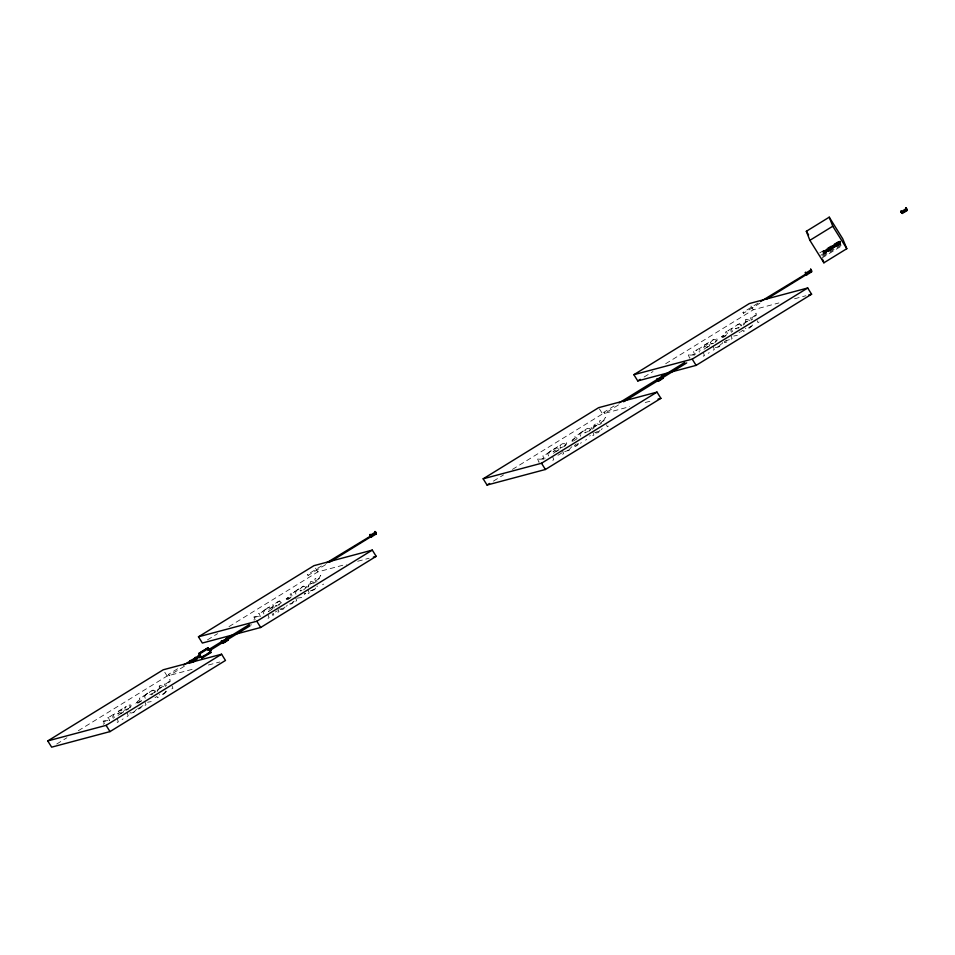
<?xml version="1.0" encoding="UTF-8"?>
<svg xmlns="http://www.w3.org/2000/svg" width="955" height="955" viewBox="0 0 955 955"><rect width="100%" height="100%" fill="white"/><g stroke="black" fill="none" stroke-linecap="round" stroke-linejoin="round"><path stroke-width="0.72" stroke-dasharray="4.78 3.58" d="M279.624 608.681C281.248 611.582 286.44 607.499 287.228 605.112M594.583 432.054C596.207 434.955 601.387 430.872 602.187 428.485M834.133 245.077L835.601 243.895L834.145 245.089M834.694 245.972L835.303 245.483M833.942 246.306L831.316 248.109L833.834 246.533L833.238 245.34L832.247 245.757L833.99 247.703L832.724 245.507M165.716 691.086C165.31 692.924 161.335 695.932 160.237 693.616M570.887 447.597L569.18 449.817L565.861 450.975M829.37 247.62L828.367 248.575L829.489 250.401L828.391 248.264L830.241 246.999L831.005 248.431L828.379 249.255L828.725 249.9M280.794 602.736C280.865 599.776 276.329 602.426 275.888 604.157C272.402 604.622 283.814 597.006 281.427 602.963M840.149 241.173C837.416 241.281 839.099 245.34 840.782 243.525M828.391 248.264L829.967 247.441M828.343 248.634L830.241 246.999M828.94 249.553L830.528 248.348M294.152 601.149L292.158 603.524L288.744 604.921M136.529 709.231L133.891 712.311L129.796 713.886M293.125 601.65L291.502 603.512L289.496 604.014M593.7 428.497L594.237 426.981L597.508 424.963L598.737 425.393M744.411 324.378L744.948 322.862L748.219 320.844L750.546 320.594L746.309 319.28L745.187 319.961L743.229 325.106M592.518 429.225L594.488 424.08L595.598 423.399L599.836 424.712M721.538 343.812L718.781 346.379L716.334 346.689M137.914 708.049L138.045 709.04L139.74 708.634L143.441 705.268L138.869 708.24L139.681 706.927M823.998 252.168L823.819 252.86L823.055 251.428L824.571 250.497L826.015 252.621C824.284 254.161 822.959 252.025 825.454 251.726L822.864 252.657L823.64 254.09L823.246 252.49L825.466 251.368L823.341 252.729L823.902 253.624L825.645 252.371L824.631 252.812M166.588 691.181C165.155 693.223 161.681 696.326 159.234 694.691M740.722 325.858C742.071 322.384 736.401 324.712 736.078 326.777C732.473 326.98 744.816 319.603 741.343 325.93M752.707 324.951C751.37 326.932 747.347 330.478 745.294 328.21M832.915 247.19L831.721 247.667L833.572 246.593L832.915 247.19L831.972 245.924L831.16 246.76L832.903 245.578L830.802 246.891L833.238 245.34M725.072 341.401C736.353 335.933 722.565 345.961 724.415 341.365M577.715 444.015C577.5 445.161 573.561 447.298 574.552 445.293M839.505 241.579C842.62 246.08 836.21 243.083 840.424 241.89M834.479 245.889L836.162 244.79L834.348 246.223L836.293 244.981L834.957 245.996M836.687 243.418L837.595 242.857M837.249 244.325L838.156 243.752M826.015 252.621C819.08 250.544 835.804 246.283 824.499 252.144M834.133 246.378C838.884 243.812 831.745 245.889 834.694 247.273L832.939 245.423M836.687 245.387L835.935 244.158L837.726 242.857L838.466 242.594L839.517 244.229M834.694 247.273L836.819 245.972L835.553 243.883M837.225 244.48L837.034 244.003C834.622 245.495 840.83 241.149 836.496 245.053L839.027 243.489L837.774 243.597L837.213 242.701L835.935 244.158M828.212 248.909L824.559 250.855L825.621 252.454M828.773 249.804L824.845 251.643M834.288 247.524L835.183 246.306L834.097 244.647M154.388 692.339C156.477 688.734 150.269 690.68 149.959 693.008C146.294 692.864 159.497 685.929 154.901 692.506M280.519 603.238L277.977 605.16M833.775 245.244L834.407 246.223M751.37 325.918L748.493 327.995M833.822 244.898L834.957 246.915M130.119 707.774C134.715 701.185 121.524 708.121 125.177 708.276C125.535 705.602 132.184 704.229 129.355 707.87M154.137 692.602L149.267 694.918L150.293 695.073M564.178 446.26C568.309 442.834 561.289 442.702 560.585 446.164C556.693 445.806 572.045 438.393 564.68 446.379M588.949 430.992C593.091 427.565 586.072 427.434 585.367 430.896C581.464 430.538 596.827 423.125 589.462 431.111M839.755 243.036L838.991 243.155L840.376 242.415L838.645 243.394L840.71 242.081M829.931 248.515L829.346 248.921L831.005 248.431M714.865 342.63L717.205 340.195L716.763 338.583L712.967 339.753L710.234 342.57L711.296 342.045C712.561 337.807 719.402 339.574 714.209 342.606M128.758 708.371L124.484 710.186L125.523 710.341M725.8 340.696L726.564 340.183M575.089 444.815L576.354 443.991M824.869 252.956L824.666 252.86M840.364 242.021L838.609 243.143M278.848 605.124L279.445 604.742M303.63 589.868L306.412 587.373L306.364 585.546L302.842 586.298L299.607 589.426L300.658 588.889C302.341 584.233 308.847 586.955 303.153 589.701M128.137 709.243L128.734 708.861M824.69 253.171L823.52 251.499C825.98 249.685 823.64 250.783 825.574 252.896M824.081 252.192L824.714 251.702L824.105 251.965M829.37 247.894L828.713 248.407L829.394 248.109M829.931 248.789C828.272 249.84 831.101 248.945 829.227 247.62M839.696 241.531L838.92 242.128L840.627 241.269M819.808 252.848L839.087 240.97M823.258 251.965L823.437 251.261M828.486 251.105C826.493 247.297 828.343 252.777 828.272 250.568M830.158 248.169L831.28 249.386L828.964 250.986L828.94 250.15M831.554 247.584L832.951 246.712M839.254 242.773L840.651 241.913L840.09 241.018L838.669 241.806L839.994 244.003M831.578 247.643L832.975 246.772M830.504 247.954L828.403 250.091M820.763 255.319L840.054 243.441M832.139 248.539L833.512 247.608M824.654 250.532L826.362 252.407L825.681 250.473L826.684 252.216M831.101 247.584L832.235 248.789L831.065 246.581M836.592 243.549L837.786 245.375L837.953 244.683M822.53 255.474L841.821 243.597M822.888 256.394L842.167 244.516M325.715 564.596L308.119 575.399L307.582 574.516L321.381 566.005M822.016 257.981L842.501 245.363M207.426 639.91L217.573 633.654M228.997 626.623L317.836 571.902L346.307 564.31M758.055 303.117L742.99 312.392L743.503 313.228L759.87 303.26M644.112 377.01L652.993 371.543M665.683 363.724L753.256 309.79L778.874 302.95M271.96 609.302L268.451 611.463L273.106 608.132L272.688 607.058L268.367 609.72L272.545 606.688L272.163 605.709L267.4 608.18L273.058 604.706L274.288 607.869M184.375 666.232L169.202 675.531L168.498 674.373L179.862 667.366M56.715 744.029L66.874 737.773M78.298 730.742L167.137 676.021L192.743 669.192M275.291 612.024L277.32 610.77M268.057 618.327L269.083 617.694L267.997 614.901M277.905 612.262L278.944 611.63L277.702 608.454M295.775 601.256L296.707 600.683L295.74 598.176M308.19 593.616L309.217 592.971L307.988 589.808M322.587 584.735L323.626 584.102M618.53 404.896L604.611 413.42L603.906 412.262L614.005 406.03M493.401 481.129L503.548 474.874M512.441 469.406L602.545 413.909L629.584 406.699M741.092 331.445L743.097 330.203L743.599 331.492L744.637 330.86L743.396 327.684M708.216 353.29L709.255 352.658M731.184 339.144L732.127 338.559L731.148 336.065M737.332 335.36L733.715 336.029M759.034 321.99L758.007 322.623L757.279 320.761M154.973 697.675L156.978 696.446L157.48 697.735L158.518 697.09L157.277 693.927M574.11 440.565L577.083 438.739L575.853 435.564L574.815 436.196L575.34 437.557L570.827 441.449L573.322 441.031M122.097 719.521L123.123 718.888M145.065 705.375L146.008 704.802L145.029 702.295M151.212 701.591L147.595 702.259M171.888 688.853L172.915 688.221L172.091 686.108M562.029 452.777L557.959 455.284L558.544 456.776L557.505 457.409M552.754 460.334L553.793 459.701L552.706 456.908M562.614 454.27L563.641 453.625L562.411 450.462M580.473 443.263L581.416 442.678M585.582 440.112L586.621 439.479M608.335 426.109L607.296 426.742L606.568 424.88M840.352 243.119C837.881 244.504 841.355 243.477 839.958 242.128M839.564 241.913L838.645 242.379M835.47 245.375L834.742 245.674L835.398 245.328M305.672 593.556L304.251 594.356M589.605 436.017L590.381 435.564M137.914 703.143L141.674 700.851L140.433 697.675L139.394 698.32L139.931 699.669L135.765 702.57L135.956 703.847M738.991 327.338L735.386 328.687L736.412 328.842M739.039 327.756L737.893 328.377M588.28 431.457L584.687 432.806L587.182 432.496M563.498 446.725L559.905 448.074L563.557 447.131M152.919 693.987L151.236 694.834M305.516 593.198L304.299 593.831M740.316 331.898L739.11 332.471M713.672 343.358L710.604 343.955L713.779 342.845M127.552 709.589L125.965 710.245M577.835 443.657C580.58 442.75 574.206 448.719 573.107 446.343M824.559 250.855L824.977 250.282M834.98 245.901L833.978 244.743M573.048 440.721L571.938 440.542L575.483 437.915L575.913 439.014M835.255 243.955L836.091 245.232M277.165 605.971L275.195 606.067L276.926 605.482M827.567 250.425L825.8 251.511L827.555 250.294M826.517 251.786L828.128 251.32M826.517 251.654L828.116 251.189L826.97 249.016M794.524 298.784L805.913 295.74M645.234 402.521L652.349 400.623M357.683 561.277L369.072 558.233M208.405 665.014L219.781 661.982M302.019 590.154L299.977 590.799L301.004 590.954M825.12 250.234L826.362 252.407M837.213 242.701L838.466 242.594M836.819 245.972L835.577 246.068L834.586 244.313M827.913 250.067L826.994 250.628L826.338 249.864L827.472 249.16L828.033 250.067M311.724 590.405L315.198 588.805L316.368 586.657M694.703 354.997L689.558 355.057L690.537 357.564L689.606 358.137L688.364 354.974L694.548 354.269L693.569 351.762L694.512 351.189L695.741 354.353M544.004 459.116L538.859 459.176L539.826 461.683L538.895 462.256L537.653 459.092L543.837 458.388L542.858 455.881L543.801 455.308L545.03 458.472M297.017 598.164L301.911 597.472L301.088 595.359M831.423 247.942L830.838 246.832M315.138 582.705L310.9 581.392L309.778 582.084L307.808 587.218L309.527 584.973L312.798 582.956L314.04 583.386M564.692 451.596L569.311 450.199L571.89 446.642M310.232 590.954L314.852 589.557L317.442 586M595.872 432.173L599.43 431.183L601.077 428.664M280.913 608.801L284.471 607.81L286.118 605.291M715.223 347.31C718.029 348.277 722.183 345.412 722.601 342.523M603.906 412.25L604.611 413.42M307.582 574.504L308.119 575.399M250.879 624.295L251.296 625.012M168.498 674.361L169.202 675.531M839.612 242.331L840.603 243.644M839.182 241.77L840.388 243.776M838.944 241.937L840.185 243.895M838.621 242.2L839.827 244.098M838.084 242.833L838.824 244.074M837.726 242.857L838.287 243.752M836.831 242.94L838.144 245.149M836.341 243.907L836.902 244.802M835.124 244.014L836.437 246.199M834.957 244.098L835.709 245.531M834.789 244.194L836.079 246.223M834.407 244.432L835.362 245.757M834.24 244.54L835.148 245.889M833.106 245.363L833.834 246.533M832.497 245.614L833.99 247.703M832.712 246.127L833.536 247.679M832.187 246.474L832.748 247.369M831.793 246.032L832.581 247.476M831.614 246.151L832.402 247.572M831.459 246.259L832.247 247.655M831.172 246.474L832.08 247.739M830.969 246.665L832.235 248.789M830.719 248.479L831.28 249.386M828.952 247.799L829.513 248.694M829.179 248.312L829.74 249.207M828.737 247.942L829.537 249.327M828.582 248.073L829.37 249.41M828.379 249.255L829.286 250.795M827.83 249.148L828.964 250.986M826.576 249.255L827.137 250.15M826.087 250.222L826.648 251.117M824.81 250.365L825.514 251.583M824.308 251.046L825.335 252.812M824.141 251.129L825.168 253.003M824.07 251.917L824.881 253.087M823.616 251.738L824.511 253.254M823.055 251.428L823.819 252.86M822.864 252.657L823.64 254.09M750.917 306.042L753.256 309.79M599.43 408.919L602.545 413.909M315.508 568.153L317.836 571.902M164.797 672.272L167.137 676.021M130.047 712.657C131.766 714.053 135.956 711.296 135.24 709.111M743.014 312.44L743.551 313.3M732.509 331.707L731.423 328.914C740.149 323.077 721.359 334.656 730.384 329.547L731.482 332.34M713.122 346.343L714.352 349.506L713.313 350.151L712.728 348.659M703.405 352.789L704.504 355.582L703.465 356.215L702.737 354.353M700.087 350.533L699.358 348.659C708.073 342.833 689.283 354.412 698.32 349.303L699.406 352.097M601.722 423.554L601.22 422.277L605.577 419.448L605.41 417.359L603.465 420.713L601.089 421.931L600.48 420.391L599.454 421.024L600.683 424.199M592.697 431.803L593.926 434.979L592.888 435.611L592.387 434.322M317.012 581.559L316.511 580.282L320.868 577.441L320.701 575.352L318.755 578.706L316.38 579.924L315.783 578.384L314.744 579.028L315.974 582.192M273.249 613.277L273.834 614.769L272.796 615.402L271.972 613.289M255.128 619.676L254.149 617.169L260.333 616.464L259.091 613.301L258.16 613.874L259.127 616.393L252.956 617.085L254.185 620.249M126.991 712.573L128.233 715.749L127.194 716.381L126.609 714.889M117.286 719.02L118.384 721.813L117.346 722.446L116.617 720.583M114.325 717.694L113.239 714.901C121.954 709.064 103.164 720.643 112.201 715.534L113.287 718.327M104.417 723.795L103.438 721.288L109.622 720.583L108.381 717.42L107.449 717.993L108.428 720.512L102.245 721.204L103.474 724.367M169.369 681.249L165.669 684.043L165.072 682.503L164.033 683.135L165.275 686.311L166.301 685.678L165.812 684.401L170.157 681.56L170.002 679.471L168.963 680.103L169.369 681.249M755.489 315.019L751.788 317.812L751.191 316.272L750.153 316.905L751.394 320.08L752.433 319.436L751.931 318.158L756.288 315.329L756.121 313.24L755.083 313.873L755.489 315.019M839.481 242.988L839.541 242.916M159.783 686.168L159.007 688.555L161.658 686.92L159.783 686.168M310.494 582.049L309.718 584.436L312.369 582.801L310.494 582.049M595.192 424.056L594.428 426.443L597.078 424.808L595.192 424.056M745.903 319.937L745.127 322.324L747.789 320.689L745.903 319.937M286.214 598.845C286.584 601.578 291.382 596.744 292.373 596.732L291.144 593.556L290.105 594.201L290.63 595.55L286.214 598.845M721.622 336.733C721.992 339.467 726.791 334.632 727.794 334.62L726.552 331.445L725.525 332.077L726.051 333.438L721.622 336.733M158.828 689.092L157.109 691.336L159.067 686.203L160.189 685.511L164.427 686.824L162.099 687.075L158.828 689.092M136.661 702.391L137.293 702.987L140.492 701.125L140.063 700.027L136.661 702.391M287.36 598.272L287.992 598.869L291.203 597.006L290.774 595.908L287.36 598.272M722.78 336.16L723.413 336.757L726.612 334.895L726.194 333.796L722.78 336.16M835.41 246.247L835.04 246.796L835.494 246.259M833.226 246.271L833.082 247.035L833.226 246.271M266.373 608.812L260.321 613.014L262.912 611.415L263.998 614.208L265.036 613.576L263.938 610.782L266.373 608.812M298.449 589.068L292.385 593.258L294.976 591.658L296.062 594.452L297.101 593.819L296.014 591.026L298.449 589.068M708.467 342.582L702.808 346.068L707.583 343.597L707.953 344.564L703.632 347.238L708.097 344.946L708.526 346.02L703.871 349.351L709.708 345.758L708.467 342.582M122.347 708.813L116.689 712.299L121.464 709.828L121.834 710.807L117.656 713.839L121.977 711.177L122.407 712.251L117.74 715.582L123.589 711.988L122.347 708.813M147.739 693.187L141.674 697.377L144.265 695.777L145.363 698.571L146.39 697.938L145.303 695.145L147.739 693.187M551.083 450.82L545.019 455.01L547.609 453.422L548.707 456.215L549.734 455.583L548.648 452.777L551.083 450.82M557.756 446.701L552.109 450.187L556.872 447.716L557.254 448.683L553.064 451.727L557.398 449.065L557.816 450.139L553.16 453.47L558.997 449.877L557.756 446.701M583.147 431.063L577.095 435.265L579.685 433.666L580.771 436.459L581.81 435.826L580.712 433.033L583.147 431.063"/><path stroke-width="1.43" d="M193.555 661.552L194.45 660.979M225.881 641.318L224.974 641.856L225.81 641.283M808.801 273.369L809.386 272.855M202.961 656.682L202.293 657.589L204.179 656.419M660.49 379.589L661.218 379.171M208.035 653.554L206.805 654.318M208.297 653.387L206.531 654.485M223.936 642.023L225.38 641.283M903.036 212.225L904.134 211.437M806.342 231.289L829.238 217.179L842.704 238.75L846.799 248.694L823.89 262.804L809.876 240.338L806.342 231.289L808.587 234.882M809.876 240.338L832.772 226.228L829.238 217.179M198.461 636.806L313.944 565.67L372.295 550.104L376.186 556.335L260.691 627.483L202.353 643.037L198.461 636.806L256.8 621.239L372.295 550.104M370.206 535.385L369.764 534.645L370.552 534.931M375.243 532.293L374.814 531.541L375.601 531.828M370.409 534.669L369.764 534.645M375.136 532.114L375.446 531.577M326.407 562.913L370.504 536.113L370.886 536.758L329.475 562.28M370.982 535.958L375.554 533.141L375.208 532.233L370.624 535.051L370.982 535.958L371.543 536.853L376.115 534.036L375.601 532.866M375.363 532.484L376.043 533.535M370.671 536.125L371.34 536.185M633.869 374.694L749.365 303.547L807.715 287.992L811.595 294.224L696.111 365.371L637.761 380.926L633.869 374.694L692.22 359.128L807.715 287.992M900.768 211.652L900.971 210.948L901.413 211.688M905.997 208.87L906.02 207.844L905.746 208.441M906.247 209.312L905.937 208.799L901.377 211.64L902.284 213.443L906.868 210.613L905.674 208.357M901.723 212.547L907.25 209.825L906.235 209.264M901.592 212.965L902.212 212.917L901.054 212.153M766.137 299.393L806.295 274.658L805.184 272.533L805.972 272.82M810.652 270.181L810.676 269.143L811.237 270.086M902.809 212.559L905.877 210.219M805.519 273.094L805.829 272.557M760.562 301.565L805.913 273.99M47.75 740.925L163.245 669.777L221.584 654.223L225.476 660.454L109.992 731.602L51.642 747.156L47.75 740.925L106.1 725.358L221.584 654.223M806.39 273.846L810.974 271.017L810.616 270.122L806.032 272.939L806.39 273.846L806.951 274.742L811.535 271.924L810.914 270.611M806.724 273.99L806.414 274.503L806.438 273.572M811.452 271.411L811.117 270.922M637.761 380.926L640.304 379.362M208.333 653.292L210.625 651.871L208.059 647.729L198.891 653.363L201.732 658.222L210.9 652.587L210.578 651.764L208.286 653.172M208.095 647.836L198.938 653.471L201.732 658.222M483.158 478.813L598.654 407.666L657.004 392.111L660.896 398.342L545.401 469.49L487.05 485.045L483.158 478.813L541.509 463.247L657.004 392.111M199.213 654.175L208.369 648.541L208.059 647.729M221.87 641.772L221.429 641.02L222.217 641.306M226.908 638.668L226.466 637.928L227.254 638.215M190.427 661.457L189.997 660.717L190.63 660.741M192.91 662.221L196.336 660.108L195.035 657.613L195.823 657.9M222.073 641.056L221.429 641.02M226.801 638.489L227.111 637.952M183.647 665.038L200.061 654.927M207.629 650.26L249.303 624.594M227.266 639.253L227.779 640.411L223.195 643.24L222.288 641.438L226.86 638.609L227.326 639.361M191.203 662.03L190.845 661.123L195.429 658.305L196.718 659.308L195.823 658.938M189.424 663.116L199.523 656.897M209.634 650.677L226.789 640.017L223.721 642.357M227.302 639.79L250.031 625.788M193.698 660.609L195.99 659.201M225.869 640.984L226.753 640.339M191.525 662.161L191.68 662.412M222.109 642.166L223.124 642.715L222.264 641.402M227.362 639.408L227.827 639.134M204.847 655.297L201.421 657.41L204.895 655.405M208.691 653.65L209.802 652.468M657.171 379.481L657.303 378.622L657.637 379.195M662.316 376.557L661.887 375.816L662.675 376.103M619.055 402.926L684.711 362.482M663.415 377.273L663.116 377.786L662.281 376.497L662.627 377.404L658.055 380.221L657.697 379.326L662.281 376.497L662.734 377.249M487.05 485.045L489.593 483.481M623.579 401.78L660.192 379.231M662.722 377.679L686.705 362.9M657.685 380.579L658.377 380.365M657.303 378.622L658.616 381.129L663.188 378.299L662.842 377.392M904.719 211.556L904.063 212.022L904.898 211.485M905.841 210.542L904.934 211.127M808.754 294.988L811.595 294.224M658.043 399.106L660.896 398.342M373.345 557.099L376.186 556.335M907.202 209.79L906.808 209.169M811.869 271.089L811.475 270.468M806.414 274.527L805.972 273.858M658.532 380.627L658.091 379.947M370.886 536.77L370.146 535.313M228.161 639.635L227.72 638.967M223.076 642.679L222.682 642.07M196.718 659.332L195.489 657.327M191.227 662.71L190.666 661.851M902.284 213.443L901.377 211.64L902.165 212.893M227.66 639.874L222.634 642.333L223.195 643.24M222.622 642.966L222.217 642.345M805.638 272.247L806.569 274.073M657.947 380.735L657.518 380.042M376.377 533.093L375.936 532.401M375.912 533.368L375.339 532.472M806.068 274.3L805.793 273.858M806.593 273.834L806.02 272.915L806.951 274.742M657.673 379.29L658.616 381.129M222.419 641.664L222.849 642.333L221.882 640.745M209.312 649.818C208.214 648.254 211.043 652.707 209.599 650.283M200.132 655.428L200.789 656.515M191.239 661.755L190.57 660.657M906.868 209.276L906.14 208.083M657.971 379.768L658.222 380.448M370.23 534.358L371.077 535.791M227.779 639.074L227.302 638.31M210.828 649.197C209.431 647.084 212.428 651.943 210.971 649.436M906.868 210.613L905.949 208.811M832.772 226.228L846.799 248.694M810.974 271.017L811.535 271.924M692.22 359.128L696.111 365.371M662.627 377.404L663.188 378.299M541.509 463.247L545.401 469.49M375.554 533.141L376.115 534.036M256.8 621.239L260.691 627.483M227.779 640.411L226.86 638.609L227.218 639.516M208.369 648.541L210.9 652.587M196.336 660.108L195.429 658.305M190.845 661.123L191.406 662.018L190.451 660.43M106.1 725.358L109.992 731.602M370.922 535.552L370.6 535.027L371.543 536.853M227.481 638.585L226.932 637.642M221.978 641.963L221.548 641.259M906.45 208.596L906.056 207.927M900.959 211.974L901.162 211.258M811.117 269.895L810.723 269.226M822.482 259.187L823.89 262.804M375.124 533.642L371.925 535.612M203.129 656.634L203.129 656.634M206.531 654.772L205.767 655.237L206.543 654.82M198.437 655.799L199.511 657.577L198.437 655.799"/></g></svg>
